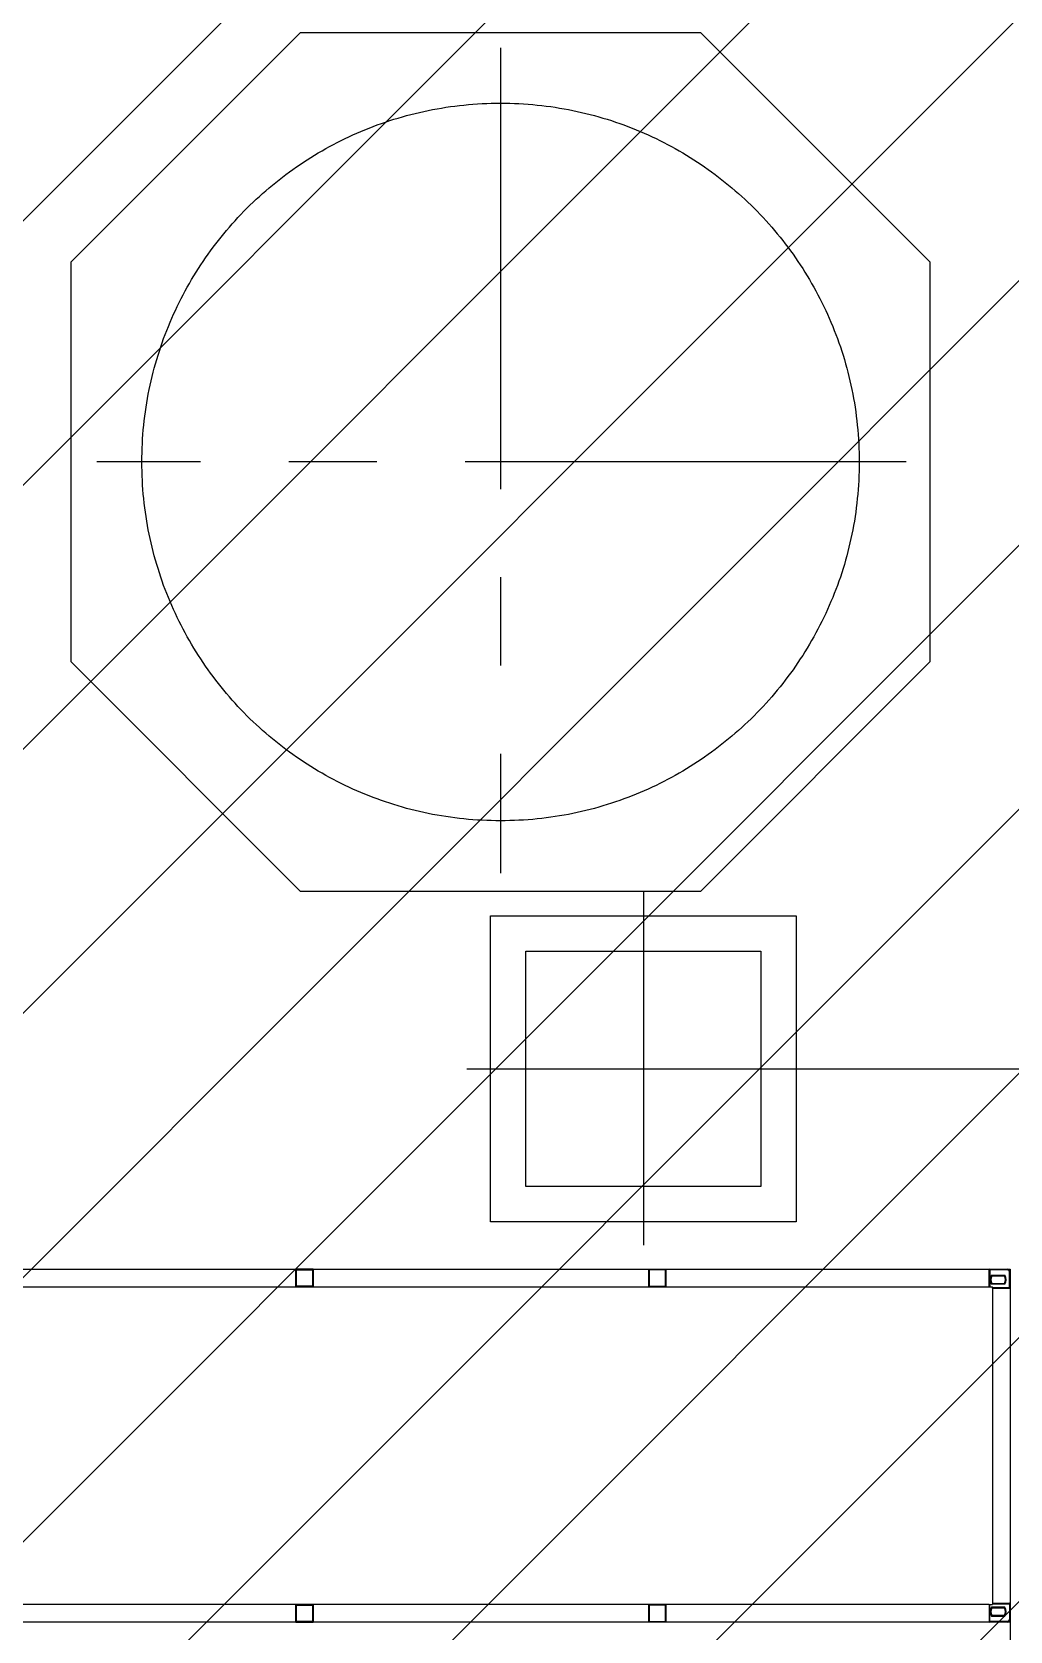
# Model space of a CAD drawing. Header units: millimetres. Extents: x -300 to 383236, y -195106 to -144646.
# Drawn here: x 376132 to 376631, y -150182 to -149367 of the extents above; entities that cross this region are included whole.
import ezdxf

# ---------------------------------------------------------------- set-up
doc = ezdxf.new("R2010")
doc.units = ezdxf.units.MM
doc.header["$LTSCALE"] = 60
doc.linetypes.add('CENTER', pattern=[2, 1.25, -0.25, 0.25, -0.25])
doc.linetypes.add('HID', pattern=[3, 2, -1])
doc.layers.add('C_CEN', color=1, linetype='CENTER')
doc.layers.add('C_CONC', color=4, linetype='Continuous')

# ---------------------------------------------------------------- blocks, each defined once
blk = doc.blocks.new('KEY PLAN_NEW')
at = {"color": 253}
for p, q in [((-1766.23, -1367.85), (-1766.23, -1427.85)), ((-1796.23, -1397.85), (-1740.23, -1397.85)), ((-1825.36, -1434.94, 46), (-1825.36, -1431.94, 46)), ((-1822.36, -1431.94, 46), (-1825.36, -1431.94, 46)), ((-1825.24, -1432.06, 46), (-1822.48, -1432.06, 46)), ((-1825.24, -1432.06, 46), (-1822.48, -1432.06, 46)), ((-1825.24, -1434.82, 46), (-1825.24, -1432.06, 46)), ((-1822.48, -1432.06, 46), (-1822.48, -1434.82, 46)), ((-1822.36, -1431.94, 46), (-1822.36, -1434.94, 46)), ((-1765.36, -1431.94, 46), (-1765.36, -1434.94, 46)), ((-1765.36, -1431.94, 46), (-1762.36, -1431.94, 46)), ((-1762.48, -1432.06, 46), (-1765.24, -1432.06, 46)), ((-1762.48, -1432.06, 46), (-1765.24, -1432.06, 46)), ((-1765.24, -1432.06, 46), (-1765.24, -1434.82, 46)), ((-1762.48, -1434.82, 46), (-1762.48, -1432.06, 46)), ((-1762.36, -1434.94, 46), (-1762.36, -1431.94, 46)), ((-1703.86, -1431.94, 46), (-1703.86, -1491.94, 46)), ((-1882.36, -1434.94, 46), (-1707.42, -1434.94, 46)), ((-1825.36, -1434.94, 46), (-1822.36, -1434.94, 46)), ((-1822.48, -1434.82, 46), (-1825.24, -1434.82, 46)), ((-1762.36, -1434.94, 46), (-1765.36, -1434.94, 46)), ((-1765.24, -1434.82, 46), (-1762.48, -1434.82, 46)), ((-1707.42, -1434.94, 46), (-1706.86, -1434.94, 46)), ((-1706.86, -1435.18, 46), (-1706.86, -1434.94, 46)), ((-1706.86, -1435.18), (-1706.86, -1488.7)), ((-1707.42, -1488.94, 46), (-2000.3, -1488.94, 46)), ((-1825.36, -1491.94, 46), (-1825.36, -1488.94, 46)), ((-1822.36, -1488.94, 46), (-1825.36, -1488.94, 46)), ((-1825.24, -1489.06, 46), (-1822.48, -1489.06, 46)), ((-1825.24, -1489.06, 46), (-1822.48, -1489.06, 46)), ((-1825.24, -1491.82, 46), (-1825.24, -1489.06, 46)), ((-1822.48, -1489.06, 46), (-1822.48, -1491.82, 46)), ((-1822.36, -1488.94, 46), (-1822.36, -1491.94, 46)), ((-1765.36, -1488.94, 46), (-1765.36, -1491.94, 46)), ((-1765.36, -1488.94, 46), (-1762.36, -1488.94, 46)), ((-1762.48, -1489.06, 46), (-1765.24, -1489.06, 46)), ((-1762.48, -1489.06, 46), (-1765.24, -1489.06, 46)), ((-1765.24, -1489.06, 46), (-1765.24, -1491.82, 46)), ((-1762.48, -1491.82, 46), (-1762.48, -1489.06, 46)), ((-1762.36, -1491.94, 46), (-1762.36, -1488.94, 46)), ((-1707.42, -1488.94, 46), (-1706.86, -1488.94, 46)), ((-1706.86, -1488.7, 46), (-1706.86, -1488.94, 46)), ((-1703.86, -1491.94, 46), (-2123.86, -1491.94, 46)), ((-1825.36, -1491.94, 46), (-1822.36, -1491.94, 46)), ((-1822.48, -1491.82, 46), (-1825.24, -1491.82, 46)), ((-1762.36, -1491.94, 46), (-1765.36, -1491.94, 46)), ((-1765.24, -1491.82, 46), (-1762.48, -1491.82, 46)), ((-1703.86, -1491.94, 46), (-1703.86, -1611.94, 46))]:
    blk.add_line(p, q, dxfattribs=at)
at = {"color": 253, "linetype": 'Continuous'}
for p, q in [((-1707.42, -1434.94, 46), (-1707.42, -1431.94, 46)), ((-1707.42, -1432.06, 46), (-1707.3, -1432.06, 46)), ((-1707.3, -1432.06, 46), (-1707.3, -1431.94, 46)), ((-1707.3, -1432.06, 46), (-1707.3, -1434.94, 46)), ((-1704.27, -1432.06, 46), (-1707.3, -1432.06, 46)), ((-1704.27, -1432.06, 46), (-1704.27, -1431.94, 46)), ((-1703.98, -1432.06, 46), (-1703.98, -1432.06, 46)), ((-1703.98, -1432.06, 46), (-1703.98, -1432.06, 46)), ((-1703.98, -1432.35, 46), (-1703.86, -1432.35, 46)), ((-1703.98, -1435.06, 46), (-1703.98, -1432.35, 46)), ((-1707.02, -1432.97, 46), (-1704.76, -1432.97, 46)), ((-1704.76, -1434.48, 46), (-1707.02, -1434.48, 46)), ((-1704.83, -1433.09, 46), (-1706.96, -1433.09, 46)), ((-1706.96, -1434.36, 46), (-1704.83, -1434.36, 46)), ((-1706.86, -1435.06, 46), (-1703.98, -1435.06, 46)), ((-1706.86, -1435.18, 46), (-1703.86, -1435.18, 46)), ((-1703.86, -1435.06, 46), (-1703.98, -1435.06, 46)), ((-1703.98, -1435.18, 46), (-1703.98, -1435.06, 46)), ((-1707.42, -1488.94, 46), (-1707.42, -1491.94, 46)), ((-1707.3, -1491.82, 46), (-1707.3, -1488.94, 46)), ((-1704.76, -1489.41, 46), (-1707.02, -1489.41, 46)), ((-1706.96, -1489.53, 46), (-1704.83, -1489.53, 46)), ((-1706.86, -1488.7, 46), (-1703.86, -1488.7, 46)), ((-1706.86, -1488.82, 46), (-1703.98, -1488.82, 46)), ((-1703.98, -1488.7, 46), (-1703.98, -1488.82, 46)), ((-1703.86, -1488.82, 46), (-1703.98, -1488.82, 46)), ((-1703.98, -1488.82, 46), (-1703.98, -1491.53, 46)), ((-1707.42, -1491.82, 46), (-1707.3, -1491.82, 46)), ((-1707.3, -1491.82, 46), (-1707.3, -1491.94, 46)), ((-1704.27, -1491.82, 46), (-1707.3, -1491.82, 46)), ((-1707.02, -1490.92, 46), (-1704.76, -1490.92, 46)), ((-1704.83, -1490.8, 46), (-1706.96, -1490.8, 46)), ((-1704.27, -1491.82, 46), (-1704.27, -1491.94, 46)), ((-1703.98, -1491.53, 46), (-1703.86, -1491.53, 46)), ((-1703.98, -1491.82, 46), (-1703.98, -1491.82, 46)), ((-1703.98, -1491.82, 46), (-1703.98, -1491.82, 46))]:
    blk.add_line(p, q, dxfattribs=at)
at = {"color": 253, "linetype": 'HID'}
blk.add_lwpolyline([(-1740.23, -1397.85), (-1600.43, -1397.85), (-1600.43, -1260.16), (-1463.86, -1260.16)], dxfattribs=at)
at = {"color": 253}
for points in [[(-1792.23, -1371.85), (-1740.23, -1371.85), (-1740.23, -1423.85), (-1792.23, -1423.85)], [(-1786.23, -1377.85), (-1746.23, -1377.85), (-1746.23, -1417.85), (-1786.23, -1417.85)]]:
    blk.add_lwpolyline(points, close=True, dxfattribs=at)
at = {"color": 253, "elevation": 46}
for points in [[(-2003.86, -1431.94), (-1703.86, -1431.94)], [(-1703.86, -1491.94), (-2003.86, -1491.94)]]:
    blk.add_lwpolyline(points, dxfattribs=at)
at = {"color": 253, "linetype": 'Continuous'}
for centre, radius, start, end in [((-1707.3, -1432.06, 46), 0.12, 90, 180), ((-1704.27, -1432.35, 46), 0.41, 0, 90), ((-1704.27, -1432.35, 46), 0.29, 0, 90), ((-1705.89, -1433.72, 46), 1.36, 146.2792, 213.7208), ((-1705.89, -1433.72, 46), 1.24, 149.1964, 210.8036), ((-1705.89, -1433.72, 46), 1.24, 329.1964, 30.8036), ((-1705.89, -1433.72, 46), 1.36, 326.2792, 33.7208), ((-1703.98, -1435.06, 46), 0.12, 270, 0), ((-1705.89, -1490.16, 46), 1.36, 146.2792, 213.7208), ((-1705.89, -1490.16, 46), 1.24, 149.1964, 210.8036), ((-1705.89, -1490.16, 46), 1.24, 329.1964, 30.8036), ((-1705.89, -1490.16, 46), 1.36, 326.2792, 33.7208), ((-1703.98, -1488.82, 46), 0.12, 0, 90), ((-1707.3, -1491.82, 46), 0.12, 180, 270), ((-1704.27, -1491.53, 46), 0.41, 270, 0), ((-1704.27, -1491.53, 46), 0.29, 270, 0)]:
    blk.add_arc(centre, radius, start, end, dxfattribs=at)
for points, knots in [([(-1707.02, -1432.97, 46), (-1707.02, -1432.97, 46), (-1707.02, -1432.97, 46), (-1707.02, -1432.97, 46), (-1707.02, -1432.97, 46), (-1707.02, -1432.97, 46), (-1707.02, -1432.98, 46), (-1707.02, -1432.98, 46), (-1707.02, -1432.98, 46), (-1707.01, -1432.99, 46), (-1707.01, -1432.99, 46), (-1707.01, -1433, 46), (-1707, -1433, 46), (-1707, -1433.01, 46), (-1707, -1433.01, 46), (-1707, -1433.01, 46), (-1707, -1433.01, 46), (-1707, -1433.01, 46), (-1707, -1433.02, 46), (-1707, -1433.02, 46), (-1706.99, -1433.03, 46), (-1706.99, -1433.03, 46), (-1706.99, -1433.04, 46), (-1706.98, -1433.04, 46), (-1706.98, -1433.04, 46), (-1706.98, -1433.04, 46), (-1706.98, -1433.04, 46), (-1706.98, -1433.05, 46), (-1706.98, -1433.05, 46), (-1706.98, -1433.05, 46), (-1706.98, -1433.05, 46), (-1706.98, -1433.06, 46), (-1706.97, -1433.06, 46), (-1706.97, -1433.06, 46), (-1706.97, -1433.07, 46), (-1706.97, -1433.07, 46), (-1706.97, -1433.07, 46), (-1706.97, -1433.07, 46), (-1706.97, -1433.07, 46), (-1706.97, -1433.07, 46), (-1706.96, -1433.07, 46), (-1706.96, -1433.08, 46), (-1706.96, -1433.08, 46), (-1706.96, -1433.08, 46), (-1706.96, -1433.08, 46), (-1706.96, -1433.08, 46), (-1706.96, -1433.08, 46), (-1706.96, -1433.08, 46), (-1706.96, -1433.09, 46), (-1706.96, -1433.09, 46), (-1706.96, -1433.09, 46), (-1706.96, -1433.09, 46), (-1706.96, -1433.09, 46), (-1706.96, -1433.09, 46)], [0, 0, 0, 0, 0.00782, 0.00782, 0.015639, 0.031279, 0.031279, 0.062557, 0.062557, 0.125114, 0.125114, 0.187671, 0.187671, 0.21895, 0.21895, 0.234589, 0.234589, 0.250228, 0.250228, 0.312785, 0.312785, 0.375342, 0.375342, 0.437899, 0.437899, 0.453538, 0.453538, 0.469178, 0.469178, 0.500456, 0.500456, 0.563013, 0.563013, 0.62557, 0.62557, 0.641209, 0.641209, 0.656849, 0.656849, 0.688127, 0.688127, 0.750684, 0.750684, 0.813241, 0.813241, 0.828881, 0.828881, 0.84452, 0.84452, 0.875798, 0.875798, 0.938355, 1, 1, 1, 1]), ([(-1706.96, -1434.36, 46), (-1706.96, -1434.36, 46), (-1706.96, -1434.36, 46), (-1706.96, -1434.36, 46), (-1706.96, -1434.36, 46), (-1706.96, -1434.36, 46), (-1706.96, -1434.36, 46), (-1706.96, -1434.36, 46), (-1706.96, -1434.36, 46), (-1706.96, -1434.36, 46), (-1706.96, -1434.37, 46), (-1706.96, -1434.37, 46), (-1706.96, -1434.37, 46), (-1706.96, -1434.37, 46), (-1706.97, -1434.38, 46), (-1706.97, -1434.38, 46), (-1706.97, -1434.38, 46), (-1706.97, -1434.38, 46), (-1706.97, -1434.38, 46), (-1706.97, -1434.38, 46), (-1706.97, -1434.38, 46), (-1706.97, -1434.39, 46), (-1706.98, -1434.39, 46), (-1706.98, -1434.39, 46), (-1706.98, -1434.4, 46), (-1706.98, -1434.4, 46), (-1706.98, -1434.4, 46), (-1706.98, -1434.4, 46), (-1706.98, -1434.4, 46), (-1706.98, -1434.4, 46), (-1706.98, -1434.41, 46), (-1706.99, -1434.41, 46), (-1706.99, -1434.42, 46), (-1706.99, -1434.42, 46), (-1707, -1434.43, 46), (-1707, -1434.43, 46), (-1707, -1434.44, 46), (-1707, -1434.44, 46), (-1707, -1434.44, 46), (-1707, -1434.44, 46), (-1707, -1434.44, 46), (-1707, -1434.44, 46), (-1707.01, -1434.45, 46), (-1707.01, -1434.45, 46), (-1707.01, -1434.46, 46), (-1707.02, -1434.46, 46), (-1707.02, -1434.47, 46), (-1707.02, -1434.47, 46), (-1707.02, -1434.47, 46), (-1707.02, -1434.48, 46), (-1707.02, -1434.48, 46), (-1707.02, -1434.48, 46), (-1707.02, -1434.48, 46), (-1707.02, -1434.48, 46)], [0, 0, 0, 0, 0.06206, 0.12459, 0.12459, 0.155854, 0.155854, 0.171487, 0.171487, 0.187119, 0.187119, 0.249648, 0.249648, 0.312178, 0.312178, 0.343442, 0.343442, 0.359075, 0.359075, 0.374707, 0.374707, 0.437236, 0.437236, 0.499766, 0.499766, 0.53103, 0.53103, 0.546663, 0.546663, 0.562295, 0.562295, 0.624824, 0.624824, 0.687353, 0.687353, 0.749883, 0.749883, 0.765515, 0.765515, 0.781147, 0.781147, 0.812412, 0.812412, 0.874941, 0.874941, 0.937471, 0.937471, 0.968735, 0.968735, 0.984368, 0.992184, 0.992184, 1, 1, 1, 1]), ([(-1704.76, -1432.97, 46), (-1704.76, -1432.97, 46), (-1704.76, -1432.97, 46), (-1704.76, -1432.97, 46), (-1704.76, -1432.97, 46), (-1704.76, -1432.97, 46), (-1704.76, -1432.98, 46), (-1704.77, -1432.98, 46), (-1704.77, -1432.98, 46), (-1704.77, -1432.99, 46), (-1704.77, -1432.99, 46), (-1704.78, -1433, 46), (-1704.78, -1433, 46), (-1704.78, -1433.01, 46), (-1704.78, -1433.01, 46), (-1704.78, -1433.01, 46), (-1704.78, -1433.01, 46), (-1704.78, -1433.01, 46), (-1704.79, -1433.02, 46), (-1704.79, -1433.02, 46), (-1704.79, -1433.03, 46), (-1704.79, -1433.03, 46), (-1704.8, -1433.04, 46), (-1704.8, -1433.04, 46), (-1704.8, -1433.04, 46), (-1704.8, -1433.04, 46), (-1704.8, -1433.04, 46), (-1704.8, -1433.05, 46), (-1704.8, -1433.05, 46), (-1704.8, -1433.05, 46), (-1704.81, -1433.05, 46), (-1704.81, -1433.06, 46), (-1704.81, -1433.06, 46), (-1704.81, -1433.06, 46), (-1704.81, -1433.07, 46), (-1704.81, -1433.07, 46), (-1704.82, -1433.07, 46), (-1704.82, -1433.07, 46), (-1704.82, -1433.07, 46), (-1704.82, -1433.07, 46), (-1704.82, -1433.07, 46), (-1704.82, -1433.08, 46), (-1704.82, -1433.08, 46), (-1704.82, -1433.08, 46), (-1704.82, -1433.08, 46), (-1704.82, -1433.08, 46), (-1704.82, -1433.08, 46), (-1704.82, -1433.08, 46), (-1704.82, -1433.09, 46), (-1704.82, -1433.09, 46), (-1704.83, -1433.09, 46), (-1704.83, -1433.09, 46), (-1704.83, -1433.09, 46), (-1704.83, -1433.09, 46)], [0, 0, 0, 0, 0.00782, 0.00782, 0.015639, 0.031279, 0.031279, 0.062557, 0.062557, 0.125114, 0.125114, 0.187671, 0.187671, 0.21895, 0.21895, 0.234589, 0.234589, 0.250228, 0.250228, 0.312785, 0.312785, 0.375342, 0.375342, 0.437899, 0.437899, 0.453538, 0.453538, 0.469178, 0.469178, 0.500456, 0.500456, 0.563013, 0.563013, 0.62557, 0.62557, 0.641209, 0.641209, 0.656849, 0.656849, 0.688127, 0.688127, 0.750684, 0.750684, 0.813241, 0.813241, 0.828881, 0.828881, 0.84452, 0.84452, 0.875798, 0.875798, 0.938355, 1, 1, 1, 1]), ([(-1704.83, -1434.36, 46), (-1704.83, -1434.36, 46), (-1704.83, -1434.36, 46), (-1704.83, -1434.36, 46), (-1704.82, -1434.36, 46), (-1704.82, -1434.36, 46), (-1704.82, -1434.36, 46), (-1704.82, -1434.36, 46), (-1704.82, -1434.36, 46), (-1704.82, -1434.36, 46), (-1704.82, -1434.37, 46), (-1704.82, -1434.37, 46), (-1704.82, -1434.37, 46), (-1704.82, -1434.37, 46), (-1704.82, -1434.38, 46), (-1704.82, -1434.38, 46), (-1704.82, -1434.38, 46), (-1704.82, -1434.38, 46), (-1704.81, -1434.38, 46), (-1704.81, -1434.38, 46), (-1704.81, -1434.38, 46), (-1704.81, -1434.39, 46), (-1704.81, -1434.39, 46), (-1704.81, -1434.39, 46), (-1704.8, -1434.4, 46), (-1704.8, -1434.4, 46), (-1704.8, -1434.4, 46), (-1704.8, -1434.4, 46), (-1704.8, -1434.4, 46), (-1704.8, -1434.4, 46), (-1704.8, -1434.41, 46), (-1704.8, -1434.41, 46), (-1704.79, -1434.42, 46), (-1704.79, -1434.42, 46), (-1704.79, -1434.43, 46), (-1704.79, -1434.43, 46), (-1704.78, -1434.44, 46), (-1704.78, -1434.44, 46), (-1704.78, -1434.44, 46), (-1704.78, -1434.44, 46), (-1704.78, -1434.44, 46), (-1704.78, -1434.44, 46), (-1704.78, -1434.45, 46), (-1704.77, -1434.45, 46), (-1704.77, -1434.46, 46), (-1704.77, -1434.46, 46), (-1704.77, -1434.47, 46), (-1704.76, -1434.47, 46), (-1704.76, -1434.47, 46), (-1704.76, -1434.48, 46), (-1704.76, -1434.48, 46), (-1704.76, -1434.48, 46), (-1704.76, -1434.48, 46), (-1704.76, -1434.48, 46)], [0, 0, 0, 0, 0.06206, 0.12459, 0.12459, 0.155854, 0.155854, 0.171487, 0.171487, 0.187119, 0.187119, 0.249648, 0.249648, 0.312178, 0.312178, 0.343442, 0.343442, 0.359075, 0.359075, 0.374707, 0.374707, 0.437236, 0.437236, 0.499766, 0.499766, 0.53103, 0.53103, 0.546663, 0.546663, 0.562295, 0.562295, 0.624824, 0.624824, 0.687353, 0.687353, 0.749883, 0.749883, 0.765515, 0.765515, 0.781147, 0.781147, 0.812412, 0.812412, 0.874941, 0.874941, 0.937471, 0.937471, 0.968735, 0.968735, 0.984368, 0.992184, 0.992184, 1, 1, 1, 1]), ([(-1706.96, -1489.53, 46), (-1706.96, -1489.53, 46), (-1706.96, -1489.53, 46), (-1706.96, -1489.53, 46), (-1706.96, -1489.53, 46), (-1706.96, -1489.53, 46), (-1706.96, -1489.52, 46), (-1706.96, -1489.52, 46), (-1706.96, -1489.52, 46), (-1706.96, -1489.52, 46), (-1706.96, -1489.52, 46), (-1706.96, -1489.52, 46), (-1706.96, -1489.52, 46), (-1706.96, -1489.51, 46), (-1706.97, -1489.51, 46), (-1706.97, -1489.51, 46), (-1706.97, -1489.51, 46), (-1706.97, -1489.51, 46), (-1706.97, -1489.51, 46), (-1706.97, -1489.51, 46), (-1706.97, -1489.5, 46), (-1706.97, -1489.5, 46), (-1706.98, -1489.5, 46), (-1706.98, -1489.49, 46), (-1706.98, -1489.49, 46), (-1706.98, -1489.49, 46), (-1706.98, -1489.49, 46), (-1706.98, -1489.48, 46), (-1706.98, -1489.48, 46), (-1706.98, -1489.48, 46), (-1706.98, -1489.48, 46), (-1706.99, -1489.48, 46), (-1706.99, -1489.47, 46), (-1706.99, -1489.47, 46), (-1707, -1489.46, 46), (-1707, -1489.46, 46), (-1707, -1489.45, 46), (-1707, -1489.45, 46), (-1707, -1489.45, 46), (-1707, -1489.45, 46), (-1707, -1489.45, 46), (-1707, -1489.44, 46), (-1707.01, -1489.44, 46), (-1707.01, -1489.43, 46), (-1707.01, -1489.43, 46), (-1707.02, -1489.42, 46), (-1707.02, -1489.42, 46), (-1707.02, -1489.42, 46), (-1707.02, -1489.41, 46), (-1707.02, -1489.41, 46), (-1707.02, -1489.41, 46), (-1707.02, -1489.41, 46), (-1707.02, -1489.41, 46), (-1707.02, -1489.41, 46)], [0, 0, 0, 0, 0.06206, 0.12459, 0.12459, 0.155854, 0.155854, 0.171487, 0.171487, 0.187119, 0.187119, 0.249648, 0.249648, 0.312178, 0.312178, 0.343442, 0.343442, 0.359075, 0.359075, 0.374707, 0.374707, 0.437236, 0.437236, 0.499766, 0.499766, 0.53103, 0.53103, 0.546663, 0.546663, 0.562295, 0.562295, 0.624824, 0.624824, 0.687353, 0.687353, 0.749883, 0.749883, 0.765515, 0.765515, 0.781147, 0.781147, 0.812412, 0.812412, 0.874941, 0.874941, 0.937471, 0.937471, 0.968735, 0.968735, 0.984368, 0.992184, 0.992184, 1, 1, 1, 1]), ([(-1704.83, -1489.53, 46), (-1704.83, -1489.53, 46), (-1704.83, -1489.53, 46), (-1704.83, -1489.53, 46), (-1704.82, -1489.53, 46), (-1704.82, -1489.53, 46), (-1704.82, -1489.52, 46), (-1704.82, -1489.52, 46), (-1704.82, -1489.52, 46), (-1704.82, -1489.52, 46), (-1704.82, -1489.52, 46), (-1704.82, -1489.52, 46), (-1704.82, -1489.52, 46), (-1704.82, -1489.51, 46), (-1704.82, -1489.51, 46), (-1704.82, -1489.51, 46), (-1704.82, -1489.51, 46), (-1704.82, -1489.51, 46), (-1704.81, -1489.51, 46), (-1704.81, -1489.51, 46), (-1704.81, -1489.5, 46), (-1704.81, -1489.5, 46), (-1704.81, -1489.5, 46), (-1704.81, -1489.49, 46), (-1704.8, -1489.49, 46), (-1704.8, -1489.49, 46), (-1704.8, -1489.49, 46), (-1704.8, -1489.48, 46), (-1704.8, -1489.48, 46), (-1704.8, -1489.48, 46), (-1704.8, -1489.48, 46), (-1704.8, -1489.48, 46), (-1704.79, -1489.47, 46), (-1704.79, -1489.47, 46), (-1704.79, -1489.46, 46), (-1704.79, -1489.46, 46), (-1704.78, -1489.45, 46), (-1704.78, -1489.45, 46), (-1704.78, -1489.45, 46), (-1704.78, -1489.45, 46), (-1704.78, -1489.45, 46), (-1704.78, -1489.44, 46), (-1704.78, -1489.44, 46), (-1704.77, -1489.43, 46), (-1704.77, -1489.43, 46), (-1704.77, -1489.42, 46), (-1704.77, -1489.42, 46), (-1704.76, -1489.42, 46), (-1704.76, -1489.41, 46), (-1704.76, -1489.41, 46), (-1704.76, -1489.41, 46), (-1704.76, -1489.41, 46), (-1704.76, -1489.41, 46), (-1704.76, -1489.41, 46)], [0, 0, 0, 0, 0.06206, 0.12459, 0.12459, 0.155854, 0.155854, 0.171487, 0.171487, 0.187119, 0.187119, 0.249648, 0.249648, 0.312178, 0.312178, 0.343442, 0.343442, 0.359075, 0.359075, 0.374707, 0.374707, 0.437236, 0.437236, 0.499766, 0.499766, 0.53103, 0.53103, 0.546663, 0.546663, 0.562295, 0.562295, 0.624824, 0.624824, 0.687353, 0.687353, 0.749883, 0.749883, 0.765515, 0.765515, 0.781147, 0.781147, 0.812412, 0.812412, 0.874941, 0.874941, 0.937471, 0.937471, 0.968735, 0.968735, 0.984368, 0.992184, 0.992184, 1, 1, 1, 1]), ([(-1707.02, -1490.92, 46), (-1707.02, -1490.92, 46), (-1707.02, -1490.92, 46), (-1707.02, -1490.92, 46), (-1707.02, -1490.92, 46), (-1707.02, -1490.91, 46), (-1707.02, -1490.91, 46), (-1707.02, -1490.91, 46), (-1707.02, -1490.9, 46), (-1707.01, -1490.9, 46), (-1707.01, -1490.89, 46), (-1707.01, -1490.89, 46), (-1707, -1490.88, 46), (-1707, -1490.88, 46), (-1707, -1490.88, 46), (-1707, -1490.88, 46), (-1707, -1490.88, 46), (-1707, -1490.88, 46), (-1707, -1490.87, 46), (-1707, -1490.87, 46), (-1706.99, -1490.86, 46), (-1706.99, -1490.86, 46), (-1706.99, -1490.85, 46), (-1706.98, -1490.85, 46), (-1706.98, -1490.84, 46), (-1706.98, -1490.84, 46), (-1706.98, -1490.84, 46), (-1706.98, -1490.84, 46), (-1706.98, -1490.84, 46), (-1706.98, -1490.84, 46), (-1706.98, -1490.83, 46), (-1706.98, -1490.83, 46), (-1706.97, -1490.83, 46), (-1706.97, -1490.82, 46), (-1706.97, -1490.82, 46), (-1706.97, -1490.82, 46), (-1706.97, -1490.82, 46), (-1706.97, -1490.82, 46), (-1706.97, -1490.82, 46), (-1706.97, -1490.82, 46), (-1706.96, -1490.81, 46), (-1706.96, -1490.81, 46), (-1706.96, -1490.81, 46), (-1706.96, -1490.81, 46), (-1706.96, -1490.8, 46), (-1706.96, -1490.8, 46), (-1706.96, -1490.8, 46), (-1706.96, -1490.8, 46), (-1706.96, -1490.8, 46), (-1706.96, -1490.8, 46), (-1706.96, -1490.8, 46), (-1706.96, -1490.8, 46), (-1706.96, -1490.8, 46), (-1706.96, -1490.8, 46)], [0, 0, 0, 0, 0.00782, 0.00782, 0.015639, 0.031279, 0.031279, 0.062557, 0.062557, 0.125114, 0.125114, 0.187671, 0.187671, 0.21895, 0.21895, 0.234589, 0.234589, 0.250228, 0.250228, 0.312785, 0.312785, 0.375342, 0.375342, 0.437899, 0.437899, 0.453538, 0.453538, 0.469178, 0.469178, 0.500456, 0.500456, 0.563013, 0.563013, 0.62557, 0.62557, 0.641209, 0.641209, 0.656849, 0.656849, 0.688127, 0.688127, 0.750684, 0.750684, 0.813241, 0.813241, 0.828881, 0.828881, 0.84452, 0.84452, 0.875798, 0.875798, 0.938355, 1, 1, 1, 1]), ([(-1704.76, -1490.92, 46), (-1704.76, -1490.92, 46), (-1704.76, -1490.92, 46), (-1704.76, -1490.92, 46), (-1704.76, -1490.92, 46), (-1704.76, -1490.91, 46), (-1704.76, -1490.91, 46), (-1704.77, -1490.91, 46), (-1704.77, -1490.9, 46), (-1704.77, -1490.9, 46), (-1704.77, -1490.89, 46), (-1704.78, -1490.89, 46), (-1704.78, -1490.88, 46), (-1704.78, -1490.88, 46), (-1704.78, -1490.88, 46), (-1704.78, -1490.88, 46), (-1704.78, -1490.88, 46), (-1704.78, -1490.88, 46), (-1704.79, -1490.87, 46), (-1704.79, -1490.87, 46), (-1704.79, -1490.86, 46), (-1704.79, -1490.86, 46), (-1704.8, -1490.85, 46), (-1704.8, -1490.85, 46), (-1704.8, -1490.84, 46), (-1704.8, -1490.84, 46), (-1704.8, -1490.84, 46), (-1704.8, -1490.84, 46), (-1704.8, -1490.84, 46), (-1704.8, -1490.84, 46), (-1704.81, -1490.83, 46), (-1704.81, -1490.83, 46), (-1704.81, -1490.83, 46), (-1704.81, -1490.82, 46), (-1704.81, -1490.82, 46), (-1704.81, -1490.82, 46), (-1704.82, -1490.82, 46), (-1704.82, -1490.82, 46), (-1704.82, -1490.82, 46), (-1704.82, -1490.82, 46), (-1704.82, -1490.81, 46), (-1704.82, -1490.81, 46), (-1704.82, -1490.81, 46), (-1704.82, -1490.81, 46), (-1704.82, -1490.8, 46), (-1704.82, -1490.8, 46), (-1704.82, -1490.8, 46), (-1704.82, -1490.8, 46), (-1704.82, -1490.8, 46), (-1704.82, -1490.8, 46), (-1704.83, -1490.8, 46), (-1704.83, -1490.8, 46), (-1704.83, -1490.8, 46), (-1704.83, -1490.8, 46)], [0, 0, 0, 0, 0.00782, 0.00782, 0.015639, 0.031279, 0.031279, 0.062557, 0.062557, 0.125114, 0.125114, 0.187671, 0.187671, 0.21895, 0.21895, 0.234589, 0.234589, 0.250228, 0.250228, 0.312785, 0.312785, 0.375342, 0.375342, 0.437899, 0.437899, 0.453538, 0.453538, 0.469178, 0.469178, 0.500456, 0.500456, 0.563013, 0.563013, 0.62557, 0.62557, 0.641209, 0.641209, 0.656849, 0.656849, 0.688127, 0.688127, 0.750684, 0.750684, 0.813241, 0.813241, 0.828881, 0.828881, 0.84452, 0.84452, 0.875798, 0.875798, 0.938355, 1, 1, 1, 1])]:
    blk.add_open_spline(points, degree=3, knots=knots, dxfattribs=at)
at = {"layer": 'C_CEN', "color": 253, "linetype": 'CENTER'}
blk.add_line((-1790.52, -1224.29), (-1790.52, -1364.58), dxfattribs=at)
at = {"layer": 'C_CEN', "color": 253}
blk.add_line((-1721.54, -1294.69), (-1859.19, -1294.69), dxfattribs=at)
at = {"layer": 'C_CONC', "color": 253, "ltscale": 0.1}
blk.add_lwpolyline([(-1863.52, -1260.69), (-1824.52, -1221.69), (-1756.52, -1221.69), (-1717.52, -1260.69), (-1717.52, -1328.69), (-1756.52, -1367.69), (-1824.52, -1367.69), (-1863.52, -1328.69), (-1863.52, -1260.69)], dxfattribs=at)
at = {"layer": 'C_CONC', "color": 253, "linetype": 'HID', "ltscale": 10}
blk.add_circle((-1790.52, -1294.69), 61, dxfattribs=at)

msp = doc.modelspace()

# ---------------------------------------------------------------- hatches: boundary and pattern name
h = msp.add_hatch()
h.set_pattern_fill('ANSI31', color=3, scale=30)
h.set_pattern_definition([(45, (370071.35, -304771.26), (-67.35192, 67.35192), [])])
h.paths.add_polyline_path([(376837.6, -151163.33), (373336.09, -151163.33), (373336.09, -148265.62), (376837.6, -148265.62)])

# ---------------------------------------------------------------- block references
at = {"xscale": 3, "yscale": 3, "zscale": 3}
msp.add_blockref('KEY PLAN_NEW', (381742.71, -145702.13), dxfattribs=at)

doc.saveas('drawing.dxf')
